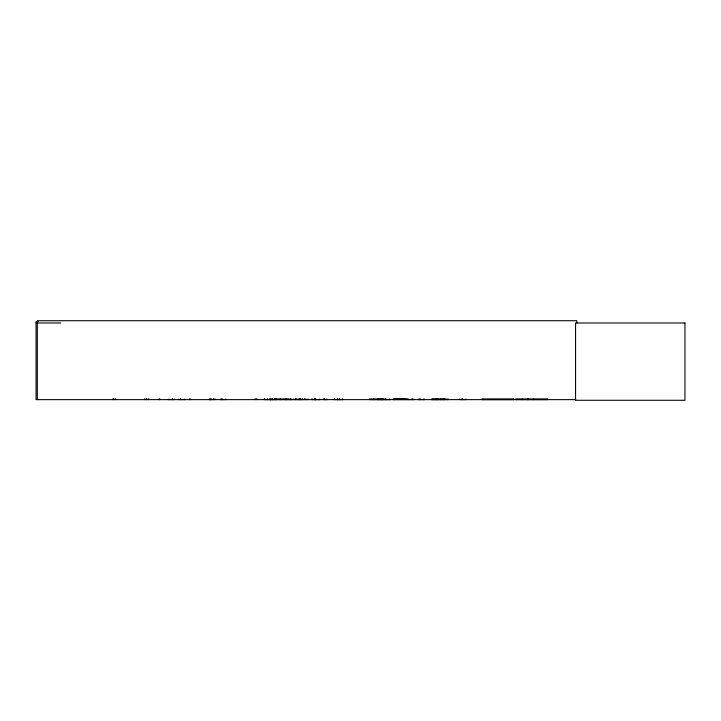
<?xml version="1.0" encoding="UTF-8"?>
<svg xmlns="http://www.w3.org/2000/svg" width="721" height="721" viewBox="0 0 721 721"><rect width="100%" height="100%" fill="white"/><g stroke="black" fill="none" stroke-linecap="round" stroke-linejoin="round"><path stroke-width="1.08" d="M275.918 399.605L275.927 398.992M482.034 399.605L482.043 399.119L513.532 399.119L513.532 399.605L513.532 399.119L513.442 399.605L482.124 399.632L482.115 399.119M515.857 399.632L515.875 399.119L547.347 399.119L547.356 399.605L515.857 399.587L515.857 399.119M482.043 399.353L513.532 399.326M515.857 399.353L547.347 399.326M293.375 399.533L293.402 398.992M159.125 399.533L159.134 399.046L159.17 399.632M342.799 398.992L342.799 399.632L334.229 399.551M342.376 399.551L342.421 398.992L342.538 399.551M431.455 399.632L448.399 399.569M210.018 399.533L209.946 398.992M215.065 399.551L215.137 399.046L215.209 399.632M209.225 399.605L215.137 399.47M393.99 399.191L405.743 399.191M440.297 399.551L440.324 399.046L440.36 399.632M274.764 399.551L274.809 399.046M267.545 399.551L267.599 399.046M334.535 399.551L334.589 399.046M380.003 399.551L380.066 399.046L380.138 399.632M168.164 399.551L174.329 399.551M168.534 399.551L168.606 399.046L168.678 399.632M407.969 399.551L408.041 399.046M413.773 399.551L392.963 399.587M38.303 321.53L36.05 321.53L36.05 399.632L575.7 399.632M36.05 322.981L60.78 322.981M274.386 399.128L288.824 399.128M369.576 399.128L384.014 399.128M392.972 399.128L407.41 399.128M431.951 399.128L446.38 399.128M274.359 399.335L288.851 399.317M369.549 399.335L384.041 399.317M392.945 399.335L407.437 399.317M431.924 399.317L446.407 399.317M190.218 399.632L190.254 398.992L190.569 399.605M320.16 399.605L311.67 399.551M327.487 399.605L324.017 399.551M369.567 399.587L390.16 399.605M424.507 399.605L418.297 399.551M466.181 399.605L459.43 399.551L459.358 398.992M405.689 399.155L405.671 399.632M272.673 399.632L272.511 398.83M226.16 399.551L220.671 399.551M447.993 399.551L447.921 399.046M424.092 399.551L424.02 399.046M185.027 399.551L178.853 399.551M184.648 399.551L184.585 399.046L184.513 399.632M386.807 399.551L386.753 399.046L386.699 399.632M334.697 399.551L334.652 398.992M334.391 399.551L334.328 399.046M319.818 399.551L319.764 399.046L319.709 399.632M305.965 399.551L305.929 399.046M295.862 399.533L295.808 398.992M465.955 399.533L465.91 398.992M308.074 399.533L264.328 399.605L264.328 398.992M297.061 399.533L297.025 398.992M547.257 399.119L547.266 399.614M513.442 399.119L513.451 399.614M576.827 322.981L576.827 320.719L37.321 320.719L37.321 399.632M533.783 398.992L533.783 399.632M528.187 398.83L528.187 399.632M527.781 398.83L527.781 399.632M522.184 398.992L522.184 399.632M462.215 398.83L462.215 399.632M461.99 398.83L461.99 399.632M447.858 398.992L447.858 399.632M443.938 398.83L443.938 399.632M443.739 398.83L443.739 399.632M442.054 398.992L442.054 399.632M437.809 398.992L437.809 399.632L437.737 398.83M437.503 398.83L437.503 399.632M436.133 398.83L436.133 399.632M435.926 398.83L435.926 399.632M433.808 398.992L433.808 399.632M432.014 398.992L432.014 399.632M423.948 398.992L423.948 399.632M420.037 398.83L420.037 399.632M419.838 398.83L419.838 399.632M418.153 398.992L418.153 399.632M413.908 398.992L413.908 399.632M412.223 398.83L412.223 399.632M412.024 398.83L412.024 399.632M408.113 398.992L408.113 399.632M394.072 399.155L394.072 399.632M389.637 398.992L389.637 399.632M385.365 398.83L385.365 399.632M385.14 398.83L385.14 399.632M382.986 398.992L382.986 399.632M382.644 398.668L382.644 399.632M381.851 398.83L381.851 399.632M381.562 398.83L381.562 399.632M380.382 398.668L380.382 399.632M378.552 398.992L378.552 399.632M377.984 398.83L377.984 399.632M377.75 398.83L377.75 399.632M373.487 398.992L373.487 399.632M339.78 398.83L339.78 399.632M339.501 398.83L339.501 399.632M337.572 398.83L337.572 399.632M337.293 398.83L337.293 399.632M334.274 398.992L334.193 399.632M326.865 398.992L326.865 399.632M324.171 398.83L324.171 399.632M324.071 398.83L324.071 399.632M323.864 398.992L323.864 399.632M315.663 398.992L315.663 399.632M315.465 398.83L315.465 399.632M315.356 398.83L315.356 399.632M314.861 398.83L314.861 399.632M314.572 398.83L314.572 399.632M312.662 398.992L312.662 399.632M311.562 398.992L311.562 399.632M308.038 398.992L308.038 399.632M305.884 398.992L305.884 399.632M302.324 398.83L302.324 399.632M301.946 398.83L301.946 399.632M300.387 398.83L300.387 399.632M300.035 398.83L300.035 399.632M299.503 398.83L299.503 399.632M299.125 398.83L299.125 399.632M298.521 398.992L298.521 399.632M296.394 398.992L296.394 399.632M295.502 398.83L295.502 399.632M295.222 398.83L295.222 399.632M291.023 398.83L291.023 399.632M290.689 398.83L290.689 399.632M290.374 398.992L290.374 399.632M289.959 398.992L289.914 399.632M286.751 398.992L286.751 399.632M286.021 398.83L286.021 399.632M285.687 398.83L285.687 399.632M280.316 398.992L280.316 399.632M275.81 398.992L275.81 399.632M274.845 398.992L274.845 399.632M272.79 398.83L272.79 399.632M272.033 398.992L272.033 399.632M271.952 398.992L271.952 399.632M270.708 398.83L270.699 399.632M270.618 398.83L270.618 399.632M270.33 399.632L270.33 398.83L270.267 399.632M269.924 398.668L269.933 399.632M267.662 398.992L267.662 399.632M256.703 398.668L256.703 399.632M255.126 398.668L255.126 399.632M225.628 398.992L225.628 399.632M222.005 398.83L222.005 399.632M221.834 398.83L221.834 399.632M220.527 398.992L220.527 399.632M213.912 398.83L213.912 399.632M213.731 398.83L213.731 399.632M211.199 398.83L211.199 399.632M210.108 398.992L210.108 399.632M209.874 398.992L209.874 399.632M189.587 398.83L189.587 399.632M180.601 398.83L180.601 399.632M180.394 398.83L180.394 399.632M178.718 398.992L178.718 399.632M174.473 398.992L174.473 399.632M172.788 398.83L172.788 399.632M172.589 398.83L172.589 399.632M159.837 398.83L159.837 399.632M148.481 398.668L148.481 399.632M146.751 398.668L146.751 399.632M146.246 398.668L146.246 399.632M144.669 398.668L144.669 399.632M115.324 398.668L115.324 399.632M113.594 398.668L113.594 399.632M113.071 398.668L113.071 399.632M304.397 399.47L304.424 398.992L304.397 399.47M264.733 399.47L264.769 398.992L264.733 399.47M684.95 322.981L575.556 322.981L575.556 400.281L684.95 400.281L684.95 322.981"/></g></svg>
